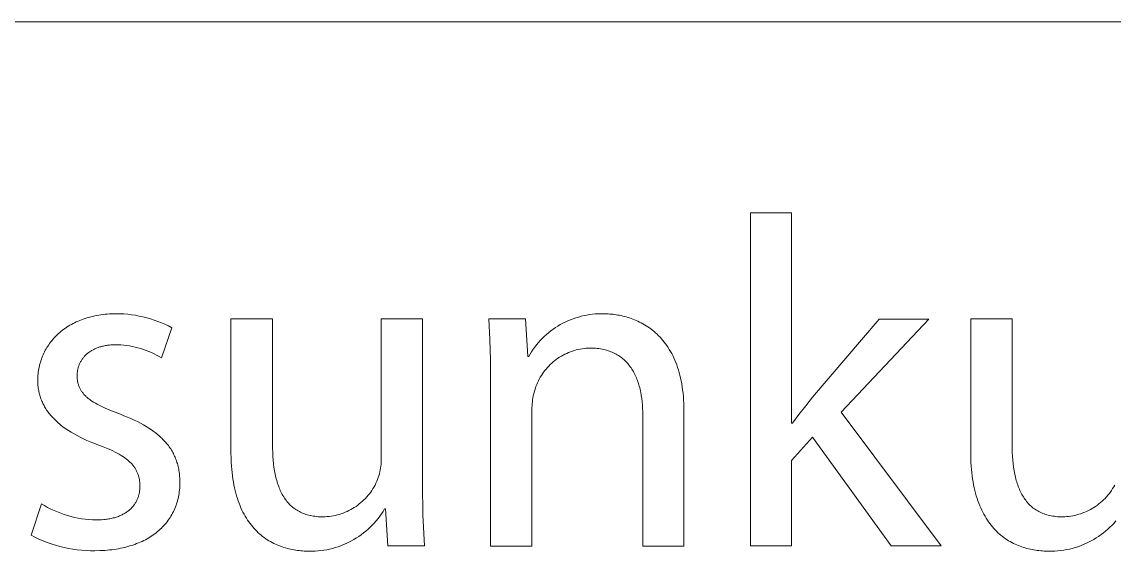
# Model space of a CAD drawing. Header units: millimetres. Extents: x -1656 to 3995, y -637 to 3312.
# Drawn here: x 2711.6 to 2843.2, y -542.5 to -478.6 of the extents above; entities that cross this region are included whole.
import ezdxf

# ---------------------------------------------------------------- set-up
doc = ezdxf.new("R2010")
doc.units = ezdxf.units.MM
doc.header["$MEASUREMENT"] = 0
doc.layers.add('Domyślny', color=7, linetype='Continuous', true_color=0x000000)

msp = doc.modelspace()

# ---------------------------------------------------------------- linework, layer by layer
at = {"layer": 'Domyślny', "color": 18, "lineweight": 15, "true_color": 0x000000}
for p, q in [((1859.78, -478.59), (3989.99, -478.59)), ((2799.39, -541.83), (2799.39, -501.65)), ((2799.39, -501.65), (2804.32, -501.65)), ((2804.32, -501.65), (2804.32, -527.02)), ((2718.35, -514.71), (2718.55, -514.62)), ((2718.55, -514.62), (2718.77, -514.54)), ((2718.77, -514.54), (2718.98, -514.46)), ((2718.98, -514.46), (2719.2, -514.38)), ((2719.2, -514.38), (2719.43, -514.31)), ((2719.43, -514.31), (2719.65, -514.25)), ((2719.65, -514.25), (2719.88, -514.18)), ((2719.88, -514.18), (2720.12, -514.13)), ((2720.12, -514.13), (2720.36, -514.07)), ((2720.36, -514.07), (2720.6, -514.03)), ((2720.6, -514.03), (2720.85, -513.98)), ((2720.85, -513.98), (2721.1, -513.94)), ((2721.1, -513.94), (2721.35, -513.91)), ((2721.35, -513.91), (2721.61, -513.88)), ((2721.61, -513.88), (2721.87, -513.86)), ((2721.87, -513.86), (2722.13, -513.84)), ((2722.13, -513.84), (2722.4, -513.83)), ((2722.4, -513.83), (2722.67, -513.82)), ((2722.67, -513.82), (2722.94, -513.82)), ((2722.94, -513.82), (2723.41, -513.82)), ((2723.41, -513.82), (2723.88, -513.84)), ((2723.88, -513.84), (2724.34, -513.88)), ((2724.34, -513.88), (2724.81, -513.93)), ((2724.81, -513.93), (2725.27, -514)), ((2725.27, -514), (2725.73, -514.09)), ((2725.73, -514.09), (2726.18, -514.18)), ((2726.18, -514.18), (2726.64, -514.3)), ((2726.64, -514.3), (2727.08, -514.43)), ((2727.08, -514.43), (2727.53, -514.57)), ((2727.53, -514.57), (2727.97, -514.73)), ((2736.78, -530.47), (2736.78, -514.44)), ((2736.78, -514.44), (2741.79, -514.44)), ((2741.79, -514.44), (2741.79, -529.61)), ((2754.9, -531.24), (2754.9, -514.44)), ((2754.9, -514.44), (2759.87, -514.44)), ((2759.87, -514.44), (2759.87, -534.37)), ((2767.98, -516.91), (2767.84, -514.44)), ((2767.84, -514.44), (2772.26, -514.44)), ((2772.26, -514.44), (2772.55, -518.97)), ((2777.07, -514.82), (2777.38, -514.67)), ((2777.38, -514.67), (2777.7, -514.54)), ((2777.7, -514.54), (2778.02, -514.42)), ((2778.02, -514.42), (2778.34, -514.31)), ((2778.34, -514.31), (2778.67, -514.21)), ((2778.67, -514.21), (2779, -514.12)), ((2779, -514.12), (2779.33, -514.04)), ((2779.33, -514.04), (2779.67, -513.97)), ((2779.67, -513.97), (2780, -513.92)), ((2780, -513.92), (2780.34, -513.88)), ((2780.34, -513.88), (2780.68, -513.84)), ((2780.68, -513.84), (2781.03, -513.82)), ((2781.03, -513.82), (2781.37, -513.81)), ((2781.37, -513.81), (2781.71, -513.82)), ((2781.71, -513.82), (2781.89, -513.82)), ((2781.89, -513.82), (2782.07, -513.82)), ((2782.07, -513.82), (2782.25, -513.83)), ((2782.25, -513.83), (2782.44, -513.85)), ((2782.44, -513.85), (2782.63, -513.86)), ((2782.63, -513.86), (2782.82, -513.88)), ((2782.82, -513.88), (2783.01, -513.91)), ((2783.01, -513.91), (2783.21, -513.93)), ((2783.21, -513.93), (2783.41, -513.97)), ((2783.41, -513.97), (2783.6, -514)), ((2783.6, -514), (2783.8, -514.04)), ((2783.8, -514.04), (2784, -514.09)), ((2784, -514.09), (2784.21, -514.14)), ((2784.21, -514.14), (2784.41, -514.19)), ((2784.41, -514.19), (2784.61, -514.25)), ((2784.61, -514.25), (2784.81, -514.32)), ((2784.81, -514.32), (2785.02, -514.39)), ((2785.02, -514.39), (2785.22, -514.47)), ((2785.22, -514.47), (2785.42, -514.55)), ((2785.42, -514.55), (2785.62, -514.63)), ((2785.62, -514.63), (2785.83, -514.72)), ((2806.88, -523.89), (2814.9, -514.45)), ((2820.9, -514.45), (2810.33, -525.7)), ((2814.9, -514.45), (2820.9, -514.45)), ((2825.93, -530.47), (2825.93, -514.44)), ((2825.93, -514.44), (2830.91, -514.44)), ((2830.91, -514.44), (2830.91, -529.61)), ((2716.17, -516.06), (2716.32, -515.93)), ((2716.32, -515.93), (2716.49, -515.8)), ((2716.49, -515.8), (2716.66, -515.67)), ((2716.66, -515.67), (2716.83, -515.55)), ((2716.83, -515.55), (2717, -515.43)), ((2717, -515.43), (2717.18, -515.32)), ((2717.18, -515.32), (2717.37, -515.2)), ((2717.37, -515.2), (2717.55, -515.1)), ((2717.55, -515.1), (2717.75, -514.99)), ((2717.75, -514.99), (2717.94, -514.89)), ((2717.94, -514.89), (2718.14, -514.8)), ((2718.14, -514.8), (2718.35, -514.71)), ((2727.97, -514.73), (2728.4, -514.9)), ((2728.4, -514.9), (2728.83, -515.09)), ((2729.66, -515.51), (2728.42, -519.14)), ((2728.83, -515.09), (2729.25, -515.29)), ((2729.25, -515.29), (2729.66, -515.51)), ((2775.06, -516.1), (2775.33, -515.89)), ((2775.33, -515.89), (2775.6, -515.69)), ((2775.6, -515.69), (2775.88, -515.49)), ((2775.88, -515.49), (2776.17, -515.31)), ((2776.17, -515.31), (2776.47, -515.13)), ((2776.47, -515.13), (2776.77, -514.97)), ((2776.77, -514.97), (2777.07, -514.82)), ((2785.83, -514.72), (2786.03, -514.82)), ((2786.03, -514.82), (2786.23, -514.92)), ((2786.23, -514.92), (2786.43, -515.03)), ((2786.43, -515.03), (2786.62, -515.15)), ((2786.62, -515.15), (2786.82, -515.27)), ((2786.82, -515.27), (2787.01, -515.4)), ((2787.01, -515.4), (2787.21, -515.53)), ((2787.21, -515.53), (2787.4, -515.67)), ((2787.4, -515.67), (2787.59, -515.81)), ((2787.59, -515.81), (2787.77, -515.97)), ((2787.77, -515.97), (2787.95, -516.13)), ((2714.93, -517.39), (2715.05, -517.23)), ((2715.05, -517.23), (2715.18, -517.07)), ((2715.18, -517.07), (2715.3, -516.92)), ((2715.3, -516.92), (2715.44, -516.77)), ((2715.44, -516.77), (2715.57, -516.62)), ((2715.57, -516.62), (2715.72, -516.47)), ((2715.72, -516.47), (2715.86, -516.33)), ((2715.86, -516.33), (2716.01, -516.19)), ((2716.01, -516.19), (2716.17, -516.06)), ((2768.05, -519.39), (2767.98, -516.91)), ((2773.61, -517.56), (2773.83, -517.3)), ((2773.83, -517.3), (2774.06, -517.04)), ((2774.06, -517.04), (2774.3, -516.79)), ((2774.3, -516.79), (2774.54, -516.55)), ((2774.54, -516.55), (2774.8, -516.32)), ((2774.8, -516.32), (2775.06, -516.1)), ((2787.95, -516.13), (2788.13, -516.29)), ((2788.13, -516.29), (2788.31, -516.47)), ((2788.31, -516.47), (2788.49, -516.65)), ((2788.49, -516.65), (2788.66, -516.84)), ((2788.66, -516.84), (2788.83, -517.03)), ((2788.83, -517.03), (2788.99, -517.23)), ((2788.99, -517.23), (2789.15, -517.44)), ((2714.14, -518.76), (2714.23, -518.58)), ((2714.23, -518.58), (2714.31, -518.4)), ((2714.31, -518.4), (2714.41, -518.22)), ((2714.41, -518.22), (2714.5, -518.05)), ((2714.5, -518.05), (2714.6, -517.88)), ((2714.6, -517.88), (2714.71, -517.72)), ((2714.71, -517.72), (2714.82, -517.55)), ((2714.82, -517.55), (2714.93, -517.39)), ((2719.5, -518.6), (2719.43, -518.66)), ((2719.58, -518.54), (2719.5, -518.6)), ((2719.66, -518.48), (2719.58, -518.54)), ((2719.74, -518.42), (2719.66, -518.48)), ((2719.82, -518.36), (2719.74, -518.42)), ((2719.9, -518.31), (2719.82, -518.36)), ((2719.99, -518.26), (2719.9, -518.31)), ((2720.08, -518.21), (2719.99, -518.26)), ((2720.17, -518.16), (2720.08, -518.21)), ((2720.26, -518.11), (2720.17, -518.16)), ((2720.36, -518.06), (2720.26, -518.11)), ((2720.46, -518.02), (2720.36, -518.06)), ((2720.56, -517.97), (2720.46, -518.02)), ((2720.66, -517.93), (2720.56, -517.97)), ((2720.76, -517.9), (2720.66, -517.93)), ((2720.87, -517.86), (2720.76, -517.9)), ((2720.97, -517.82), (2720.87, -517.86)), ((2721.08, -517.79), (2720.97, -517.82)), ((2721.2, -517.76), (2721.08, -517.79)), ((2721.31, -517.73), (2721.2, -517.76)), ((2721.43, -517.71), (2721.31, -517.73)), ((2721.54, -517.68), (2721.43, -517.71)), ((2721.66, -517.66), (2721.54, -517.68)), ((2721.78, -517.64), (2721.66, -517.66)), ((2721.91, -517.62), (2721.78, -517.64)), ((2722.03, -517.61), (2721.91, -517.62)), ((2722.16, -517.59), (2722.03, -517.61)), ((2722.29, -517.58), (2722.16, -517.59)), ((2722.42, -517.57), (2722.29, -517.58)), ((2722.56, -517.57), (2722.42, -517.57)), ((2722.69, -517.56), (2722.56, -517.57)), ((2722.83, -517.56), (2722.69, -517.56)), ((2723.18, -517.57), (2722.83, -517.56)), ((2723.52, -517.58), (2723.18, -517.57)), ((2723.87, -517.61), (2723.52, -517.58)), ((2724.21, -517.65), (2723.87, -517.61)), ((2724.55, -517.7), (2724.21, -517.65)), ((2724.89, -517.76), (2724.55, -517.7)), ((2725.23, -517.83), (2724.89, -517.76)), ((2725.57, -517.91), (2725.23, -517.83)), ((2725.9, -518.01), (2725.57, -517.91)), ((2726.23, -518.11), (2725.9, -518.01)), ((2726.56, -518.23), (2726.23, -518.11)), ((2726.88, -518.36), (2726.56, -518.23)), ((2727.2, -518.49), (2726.88, -518.36)), ((2727.51, -518.64), (2727.2, -518.49)), ((2772.83, -518.68), (2773.01, -518.39)), ((2773.01, -518.39), (2773.2, -518.1)), ((2773.2, -518.1), (2773.4, -517.83)), ((2773.4, -517.83), (2773.61, -517.56)), ((2777.25, -518.59), (2777.03, -518.69)), ((2777.47, -518.49), (2777.25, -518.59)), ((2777.7, -518.4), (2777.47, -518.49)), ((2777.93, -518.32), (2777.7, -518.4)), ((2778.16, -518.25), (2777.93, -518.32)), ((2778.39, -518.18), (2778.16, -518.25)), ((2778.63, -518.13), (2778.39, -518.18)), ((2778.87, -518.08), (2778.63, -518.13)), ((2779.1, -518.04), (2778.87, -518.08)), ((2779.35, -518.01), (2779.1, -518.04)), ((2779.59, -517.98), (2779.35, -518.01)), ((2779.83, -517.97), (2779.59, -517.98)), ((2780.07, -517.96), (2779.83, -517.97)), ((2780.29, -517.96), (2780.07, -517.96)), ((2780.5, -517.97), (2780.29, -517.96)), ((2780.71, -517.98), (2780.5, -517.97)), ((2780.92, -518), (2780.71, -517.98)), ((2781.12, -518.02), (2780.92, -518)), ((2781.31, -518.05), (2781.12, -518.02)), ((2781.5, -518.09), (2781.31, -518.05)), ((2781.69, -518.12), (2781.5, -518.09)), ((2781.87, -518.17), (2781.69, -518.12)), ((2782.05, -518.22), (2781.87, -518.17)), ((2782.23, -518.27), (2782.05, -518.22)), ((2782.4, -518.33), (2782.23, -518.27)), ((2782.56, -518.39), (2782.4, -518.33)), ((2782.73, -518.45), (2782.56, -518.39)), ((2782.89, -518.52), (2782.73, -518.45)), ((2783.04, -518.6), (2782.89, -518.52)), ((2783.19, -518.68), (2783.04, -518.6)), ((2789.15, -517.44), (2789.31, -517.66)), ((2789.31, -517.66), (2789.46, -517.89)), ((2789.46, -517.89), (2789.6, -518.12)), ((2789.6, -518.12), (2789.75, -518.36)), ((2789.75, -518.36), (2789.89, -518.61)), ((2789.89, -518.61), (2790.02, -518.87)), ((2713.7, -520.07), (2713.75, -519.87)), ((2713.75, -519.87), (2713.81, -519.68)), ((2713.81, -519.68), (2713.86, -519.49)), ((2713.86, -519.49), (2713.93, -519.31)), ((2713.93, -519.31), (2713.99, -519.12)), ((2713.99, -519.12), (2714.07, -518.94)), ((2714.07, -518.94), (2714.14, -518.76)), ((2718.5, -519.93), (2718.47, -520.02)), ((2718.54, -519.85), (2718.5, -519.93)), ((2718.58, -519.77), (2718.54, -519.85)), ((2718.62, -519.68), (2718.58, -519.77)), ((2718.66, -519.6), (2718.62, -519.68)), ((2718.71, -519.52), (2718.66, -519.6)), ((2718.76, -519.44), (2718.71, -519.52)), ((2718.81, -519.37), (2718.76, -519.44)), ((2718.86, -519.29), (2718.81, -519.37)), ((2718.91, -519.22), (2718.86, -519.29)), ((2718.97, -519.14), (2718.91, -519.22)), ((2719.03, -519.07), (2718.97, -519.14)), ((2719.09, -519), (2719.03, -519.07)), ((2719.15, -518.93), (2719.09, -519)), ((2719.22, -518.86), (2719.15, -518.93)), ((2719.29, -518.79), (2719.22, -518.86)), ((2719.35, -518.73), (2719.29, -518.79)), ((2719.43, -518.66), (2719.35, -518.73)), ((2727.82, -518.8), (2727.51, -518.64)), ((2728.12, -518.97), (2727.82, -518.8)), ((2728.42, -519.14), (2728.12, -518.97)), ((2768.07, -521.87), (2768.05, -519.39)), ((2772.55, -518.97), (2772.66, -518.97)), ((2772.66, -518.97), (2772.83, -518.68)), ((2775.43, -519.79), (2775.25, -519.95)), ((2775.61, -519.63), (2775.43, -519.79)), ((2775.8, -519.47), (2775.61, -519.63)), ((2775.99, -519.33), (2775.8, -519.47)), ((2776.19, -519.19), (2775.99, -519.33)), ((2776.39, -519.05), (2776.19, -519.19)), ((2776.6, -518.93), (2776.39, -519.05)), ((2776.81, -518.81), (2776.6, -518.93)), ((2777.03, -518.69), (2776.81, -518.81)), ((2783.34, -518.76), (2783.19, -518.68)), ((2783.48, -518.85), (2783.34, -518.76)), ((2783.62, -518.94), (2783.48, -518.85)), ((2783.75, -519.04), (2783.62, -518.94)), ((2783.89, -519.14), (2783.75, -519.04)), ((2784.01, -519.24), (2783.89, -519.14)), ((2784.14, -519.35), (2784.01, -519.24)), ((2784.26, -519.46), (2784.14, -519.35)), ((2784.37, -519.58), (2784.26, -519.46)), ((2784.49, -519.7), (2784.37, -519.58)), ((2784.6, -519.82), (2784.49, -519.7)), ((2784.7, -519.95), (2784.6, -519.82)), ((2784.81, -520.08), (2784.7, -519.95)), ((2790.02, -518.87), (2790.15, -519.14)), ((2790.15, -519.14), (2790.27, -519.41)), ((2790.27, -519.41), (2790.39, -519.69)), ((2790.39, -519.69), (2790.5, -519.98)), ((2713.51, -521.46), (2713.52, -521.26)), ((2713.52, -521.26), (2713.54, -521.06)), ((2713.54, -521.06), (2713.56, -520.85)), ((2713.56, -520.85), (2713.59, -520.66)), ((2713.59, -520.66), (2713.62, -520.46)), ((2713.62, -520.46), (2713.66, -520.26)), ((2713.66, -520.26), (2713.7, -520.07)), ((2718.25, -521), (2718.24, -521.1)), ((2718.24, -521.1), (2718.24, -521.19)), ((2718.24, -521.19), (2718.24, -521.29)), ((2718.26, -520.91), (2718.25, -521)), ((2718.27, -520.82), (2718.26, -520.91)), ((2718.28, -520.73), (2718.27, -520.82)), ((2718.3, -520.64), (2718.28, -520.73)), ((2718.31, -520.54), (2718.3, -520.64)), ((2718.34, -520.45), (2718.31, -520.54)), ((2718.36, -520.37), (2718.34, -520.45)), ((2718.38, -520.28), (2718.36, -520.37)), ((2718.41, -520.19), (2718.38, -520.28)), ((2718.44, -520.1), (2718.41, -520.19)), ((2718.47, -520.02), (2718.44, -520.1)), ((2774.32, -521.07), (2774.19, -521.27)), ((2774.46, -520.87), (2774.32, -521.07)), ((2774.6, -520.67), (2774.46, -520.87)), ((2774.76, -520.49), (2774.6, -520.67)), ((2774.91, -520.3), (2774.76, -520.49)), ((2775.08, -520.12), (2774.91, -520.3)), ((2775.25, -519.95), (2775.08, -520.12)), ((2784.9, -520.21), (2784.81, -520.08)), ((2785, -520.35), (2784.9, -520.21)), ((2785.09, -520.48), (2785, -520.35)), ((2785.18, -520.63), (2785.09, -520.48)), ((2785.27, -520.77), (2785.18, -520.63)), ((2785.35, -520.92), (2785.27, -520.77)), ((2785.43, -521.07), (2785.35, -520.92)), ((2785.5, -521.23), (2785.43, -521.07)), ((2785.57, -521.39), (2785.5, -521.23)), ((2790.5, -519.98), (2790.6, -520.28)), ((2790.6, -520.28), (2790.7, -520.59)), ((2790.7, -520.59), (2790.8, -520.91)), ((2790.8, -520.91), (2790.88, -521.24)), ((2790.88, -521.24), (2790.96, -521.57)), ((2713.5, -521.67), (2713.51, -521.46)), ((2713.5, -521.87), (2713.5, -521.67)), ((2713.5, -522.02), (2713.5, -521.87)), ((2713.5, -522.18), (2713.5, -522.02)), ((2713.51, -522.33), (2713.5, -522.18)), ((2713.52, -522.48), (2713.51, -522.33)), ((2713.54, -522.63), (2713.52, -522.48)), ((2718.24, -521.29), (2718.24, -521.39)), ((2718.24, -521.39), (2718.24, -521.5)), ((2718.24, -521.5), (2718.25, -521.6)), ((2718.25, -521.6), (2718.26, -521.7)), ((2718.26, -521.7), (2718.27, -521.8)), ((2718.27, -521.8), (2718.28, -521.9)), ((2718.28, -521.9), (2718.3, -521.99)), ((2718.3, -521.99), (2718.32, -522.09)), ((2718.32, -522.09), (2718.34, -522.18)), ((2718.34, -522.18), (2718.36, -522.27)), ((2718.36, -522.27), (2718.39, -522.36)), ((2718.39, -522.36), (2718.41, -522.45)), ((2718.41, -522.45), (2718.44, -522.53)), ((2718.44, -522.53), (2718.48, -522.62)), ((2768.07, -541.84), (2768.07, -521.87)), ((2773.54, -522.58), (2773.46, -522.81)), ((2773.63, -522.35), (2773.54, -522.58)), ((2773.73, -522.13), (2773.63, -522.35)), ((2773.83, -521.91), (2773.73, -522.13)), ((2773.94, -521.69), (2773.83, -521.91)), ((2774.06, -521.48), (2773.94, -521.69)), ((2774.19, -521.27), (2774.06, -521.48)), ((2785.64, -521.55), (2785.57, -521.39)), ((2785.71, -521.71), (2785.64, -521.55)), ((2785.77, -521.87), (2785.71, -521.71)), ((2785.83, -522.04), (2785.77, -521.87)), ((2785.89, -522.21), (2785.83, -522.04)), ((2785.94, -522.39), (2785.89, -522.21)), ((2785.99, -522.56), (2785.94, -522.39)), ((2786.04, -522.74), (2785.99, -522.56)), ((2790.96, -521.57), (2791.04, -521.92)), ((2791.04, -521.92), (2791.1, -522.27)), ((2791.1, -522.27), (2791.16, -522.64)), ((2713.56, -522.78), (2713.54, -522.63)), ((2713.58, -522.93), (2713.56, -522.78)), ((2713.61, -523.07), (2713.58, -522.93)), ((2713.63, -523.22), (2713.61, -523.07)), ((2713.67, -523.36), (2713.63, -523.22)), ((2713.7, -523.51), (2713.67, -523.36)), ((2713.74, -523.65), (2713.7, -523.51)), ((2713.79, -523.79), (2713.74, -523.65)), ((2713.83, -523.94), (2713.79, -523.79)), ((2718.48, -522.62), (2718.51, -522.7)), ((2718.51, -522.7), (2718.55, -522.78)), ((2718.55, -522.78), (2718.59, -522.87)), ((2718.59, -522.87), (2718.63, -522.95)), ((2718.63, -522.95), (2718.68, -523.02)), ((2718.68, -523.02), (2718.73, -523.1)), ((2718.73, -523.1), (2718.78, -523.18)), ((2718.78, -523.18), (2718.83, -523.25)), ((2718.83, -523.25), (2718.89, -523.33)), ((2718.89, -523.33), (2718.95, -523.4)), ((2718.95, -523.4), (2719.01, -523.47)), ((2719.01, -523.47), (2719.07, -523.55)), ((2719.07, -523.55), (2719.14, -523.62)), ((2719.14, -523.62), (2719.2, -523.69)), ((2719.2, -523.69), (2719.28, -523.76)), ((2719.28, -523.76), (2719.35, -523.82)), ((2719.35, -523.82), (2719.43, -523.89)), ((2719.43, -523.89), (2719.5, -523.96)), ((2773.21, -523.73), (2773.17, -523.96)), ((2773.26, -523.49), (2773.21, -523.73)), ((2773.32, -523.27), (2773.26, -523.49)), ((2773.39, -523.04), (2773.32, -523.27)), ((2773.46, -522.81), (2773.39, -523.04)), ((2786.08, -522.92), (2786.04, -522.74)), ((2786.12, -523.1), (2786.08, -522.92)), ((2786.16, -523.29), (2786.12, -523.1)), ((2786.23, -523.66), (2786.16, -523.29)), ((2786.29, -524.04), (2786.23, -523.66)), ((2791.16, -522.64), (2791.21, -523.01)), ((2791.21, -523.01), (2791.26, -523.4)), ((2791.26, -523.4), (2791.3, -523.79)), ((2791.3, -523.79), (2791.32, -524.19)), ((2806.04, -524.91), (2806.88, -523.89)), ((2713.88, -524.08), (2713.83, -523.94)), ((2713.94, -524.22), (2713.88, -524.08)), ((2713.99, -524.35), (2713.94, -524.22)), ((2714.05, -524.49), (2713.99, -524.35)), ((2714.12, -524.63), (2714.05, -524.49)), ((2714.18, -524.76), (2714.12, -524.63)), ((2714.25, -524.9), (2714.18, -524.76)), ((2714.33, -525.03), (2714.25, -524.9)), ((2714.41, -525.16), (2714.33, -525.03)), ((2714.49, -525.3), (2714.41, -525.16)), ((2719.5, -523.96), (2719.59, -524.02)), ((2719.59, -524.02), (2719.67, -524.09)), ((2719.67, -524.09), (2719.76, -524.15)), ((2719.76, -524.15), (2719.85, -524.22)), ((2719.85, -524.22), (2720.03, -524.35)), ((2720.03, -524.35), (2720.23, -524.47)), ((2720.23, -524.47), (2720.44, -524.59)), ((2720.44, -524.59), (2720.66, -524.72)), ((2720.66, -524.72), (2720.89, -524.84)), ((2720.89, -524.84), (2721.13, -524.96)), ((2721.13, -524.96), (2721.64, -525.2)), ((2721.64, -525.2), (2722.2, -525.44)), ((2773.06, -524.9), (2773.05, -525.13)), ((2773.05, -525.13), (2773.05, -525.37)), ((2773.08, -524.66), (2773.06, -524.9)), ((2773.1, -524.43), (2773.08, -524.66)), ((2773.13, -524.19), (2773.1, -524.43)), ((2773.17, -523.96), (2773.13, -524.19)), ((2786.33, -524.43), (2786.29, -524.04)), ((2786.37, -524.83), (2786.33, -524.43)), ((2786.39, -525.23), (2786.37, -524.83)), ((2791.32, -524.19), (2791.35, -524.61)), ((2791.35, -524.61), (2791.36, -525.03)), ((2791.36, -525.03), (2791.36, -525.47)), ((2805.22, -525.95), (2806.04, -524.91)), ((2714.57, -525.43), (2714.49, -525.3)), ((2714.66, -525.56), (2714.57, -525.43)), ((2714.75, -525.68), (2714.66, -525.56)), ((2714.85, -525.81), (2714.75, -525.68)), ((2714.95, -525.94), (2714.85, -525.81)), ((2715.05, -526.06), (2714.95, -525.94)), ((2715.16, -526.19), (2715.05, -526.06)), ((2715.27, -526.31), (2715.16, -526.19)), ((2715.38, -526.43), (2715.27, -526.31)), ((2715.5, -526.55), (2715.38, -526.43)), ((2722.2, -525.44), (2723.45, -525.94)), ((2723.45, -525.94), (2723.89, -526.11)), ((2723.89, -526.11), (2724.31, -526.28)), ((2724.31, -526.28), (2724.72, -526.46)), ((2724.72, -526.46), (2725.12, -526.64)), ((2773.05, -525.37), (2773.05, -541.84)), ((2786.41, -525.64), (2786.39, -525.23)), ((2786.41, -526.05), (2786.41, -525.64)), ((2786.41, -541.84), (2786.41, -526.05)), ((2791.36, -525.47), (2791.36, -541.84)), ((2804.44, -527.02), (2805.22, -525.95)), ((2810.33, -525.7), (2822.37, -541.83)), ((2715.62, -526.67), (2715.5, -526.55)), ((2715.74, -526.79), (2715.62, -526.67)), ((2715.87, -526.91), (2715.74, -526.79)), ((2716, -527.02), (2715.87, -526.91)), ((2716.14, -527.14), (2716, -527.02)), ((2716.28, -527.25), (2716.14, -527.14)), ((2716.57, -527.48), (2716.28, -527.25)), ((2716.87, -527.7), (2716.57, -527.48)), ((2717.19, -527.91), (2716.87, -527.7)), ((2725.12, -526.64), (2725.5, -526.83)), ((2725.5, -526.83), (2725.87, -527.02)), ((2725.87, -527.02), (2726.23, -527.21)), ((2726.23, -527.21), (2726.57, -527.41)), ((2726.57, -527.41), (2726.9, -527.62)), ((2726.9, -527.62), (2727.22, -527.83)), ((2727.22, -527.83), (2727.52, -528.05)), ((2804.32, -527.02), (2804.44, -527.02)), ((2717.52, -528.12), (2717.19, -527.91)), ((2717.87, -528.32), (2717.52, -528.12)), ((2718.23, -528.52), (2717.87, -528.32)), ((2718.61, -528.72), (2718.23, -528.52)), ((2719, -528.91), (2718.61, -528.72)), ((2719.41, -529.09), (2719, -528.91)), ((2719.83, -529.27), (2719.41, -529.09)), ((2727.52, -528.05), (2727.66, -528.16)), ((2727.66, -528.16), (2727.8, -528.27)), ((2727.8, -528.27), (2727.94, -528.38)), ((2727.94, -528.38), (2728.08, -528.49)), ((2728.08, -528.49), (2728.21, -528.61)), ((2728.21, -528.61), (2728.34, -528.73)), ((2728.34, -528.73), (2728.46, -528.84)), ((2728.46, -528.84), (2728.58, -528.97)), ((2728.58, -528.97), (2728.7, -529.09)), ((2728.7, -529.09), (2728.81, -529.21)), ((2806.88, -528.71), (2804.32, -531.53)), ((2816.33, -541.83), (2806.88, -528.71)), ((2720.27, -529.44), (2719.83, -529.27)), ((2720.72, -529.61), (2720.27, -529.44)), ((2721.39, -529.86), (2720.72, -529.61)), ((2722, -530.11), (2721.39, -529.86)), ((2722.29, -530.24), (2722, -530.11)), ((2722.56, -530.37), (2722.29, -530.24)), ((2722.82, -530.5), (2722.56, -530.37)), ((2728.81, -529.21), (2728.93, -529.34)), ((2728.93, -529.34), (2729.03, -529.46)), ((2729.03, -529.46), (2729.14, -529.59)), ((2729.14, -529.59), (2729.24, -529.72)), ((2729.24, -529.72), (2729.33, -529.85)), ((2729.33, -529.85), (2729.43, -529.99)), ((2729.43, -529.99), (2729.52, -530.12)), ((2729.52, -530.12), (2729.6, -530.26)), ((2729.6, -530.26), (2729.69, -530.4)), ((2729.69, -530.4), (2729.76, -530.54)), ((2736.8, -531.35), (2736.78, -530.47)), ((2741.79, -529.61), (2741.79, -530.09)), ((2741.79, -530.09), (2741.81, -530.56)), ((2825.94, -531.35), (2825.93, -530.47)), ((2830.91, -529.61), (2830.92, -530.09)), ((2830.92, -530.09), (2830.93, -530.56)), ((2723.07, -530.63), (2722.82, -530.5)), ((2723.31, -530.76), (2723.07, -530.63)), ((2723.54, -530.9), (2723.31, -530.76)), ((2723.75, -531.03), (2723.54, -530.9)), ((2723.95, -531.17), (2723.75, -531.03)), ((2724.05, -531.24), (2723.95, -531.17)), ((2724.14, -531.31), (2724.05, -531.24)), ((2724.23, -531.38), (2724.14, -531.31)), ((2724.32, -531.45), (2724.23, -531.38)), ((2724.41, -531.53), (2724.32, -531.45)), ((2724.49, -531.6), (2724.41, -531.53)), ((2724.57, -531.67), (2724.49, -531.6)), ((2724.65, -531.75), (2724.57, -531.67)), ((2724.72, -531.82), (2724.65, -531.75)), ((2729.76, -530.54), (2729.84, -530.68)), ((2729.84, -530.68), (2729.91, -530.83)), ((2729.91, -530.83), (2729.98, -530.98)), ((2729.98, -530.98), (2730.05, -531.13)), ((2730.05, -531.13), (2730.11, -531.28)), ((2730.11, -531.28), (2730.17, -531.43)), ((2730.17, -531.43), (2730.22, -531.59)), ((2730.22, -531.59), (2730.27, -531.74)), ((2730.27, -531.74), (2730.32, -531.9)), ((2736.82, -531.77), (2736.8, -531.35)), ((2736.84, -532.19), (2736.82, -531.77)), ((2741.81, -530.56), (2741.83, -531.02)), ((2741.83, -531.02), (2741.86, -531.47)), ((2741.86, -531.47), (2741.91, -531.91)), ((2754.87, -531.95), (2754.89, -531.72)), ((2754.89, -531.72), (2754.9, -531.48)), ((2754.9, -531.48), (2754.9, -531.24)), ((2804.32, -531.53), (2804.32, -541.83)), ((2825.96, -531.77), (2825.94, -531.35)), ((2825.99, -532.19), (2825.96, -531.77)), ((2830.93, -530.56), (2830.96, -531.02)), ((2830.96, -531.02), (2830.99, -531.47)), ((2830.99, -531.47), (2831.03, -531.91)), ((2724.79, -531.9), (2724.72, -531.82)), ((2724.86, -531.97), (2724.79, -531.9)), ((2724.93, -532.05), (2724.86, -531.97)), ((2724.99, -532.13), (2724.93, -532.05)), ((2725.05, -532.21), (2724.99, -532.13)), ((2725.11, -532.29), (2725.05, -532.21)), ((2725.17, -532.37), (2725.11, -532.29)), ((2725.22, -532.45), (2725.17, -532.37)), ((2725.27, -532.53), (2725.22, -532.45)), ((2725.32, -532.62), (2725.27, -532.53)), ((2725.37, -532.7), (2725.32, -532.62)), ((2725.41, -532.79), (2725.37, -532.7)), ((2725.45, -532.87), (2725.41, -532.79)), ((2725.49, -532.96), (2725.45, -532.87)), ((2725.53, -533.05), (2725.49, -532.96)), ((2725.56, -533.14), (2725.53, -533.05)), ((2730.32, -531.9), (2730.37, -532.06)), ((2730.37, -532.06), (2730.41, -532.23)), ((2730.41, -532.23), (2730.44, -532.39)), ((2730.44, -532.39), (2730.48, -532.56)), ((2730.48, -532.56), (2730.51, -532.73)), ((2730.51, -532.73), (2730.53, -532.9)), ((2730.53, -532.9), (2730.56, -533.08)), ((2730.56, -533.08), (2730.58, -533.26)), ((2736.87, -532.59), (2736.84, -532.19)), ((2736.91, -532.98), (2736.87, -532.59)), ((2736.96, -533.37), (2736.91, -532.98)), ((2741.91, -531.91), (2741.96, -532.34)), ((2741.96, -532.34), (2742.03, -532.75)), ((2742.03, -532.75), (2742.1, -533.16)), ((2754.67, -533.12), (2754.72, -532.89)), ((2754.72, -532.89), (2754.77, -532.66)), ((2754.77, -532.66), (2754.81, -532.43)), ((2754.81, -532.43), (2754.85, -532.19)), ((2754.85, -532.19), (2754.87, -531.95)), ((2826.02, -532.59), (2825.99, -532.19)), ((2826.06, -532.98), (2826.02, -532.59)), ((2826.1, -533.37), (2826.06, -532.98)), ((2831.03, -531.91), (2831.09, -532.34)), ((2831.09, -532.34), (2831.16, -532.75)), ((2831.16, -532.75), (2831.23, -533.16)), ((2725.59, -533.23), (2725.56, -533.14)), ((2725.62, -533.33), (2725.59, -533.23)), ((2725.65, -533.42), (2725.62, -533.33)), ((2725.68, -533.51), (2725.65, -533.42)), ((2725.7, -533.61), (2725.68, -533.51)), ((2725.72, -533.71), (2725.7, -533.61)), ((2725.74, -533.81), (2725.72, -533.71)), ((2725.75, -533.91), (2725.74, -533.81)), ((2725.77, -534.01), (2725.75, -533.91)), ((2725.78, -534.11), (2725.77, -534.01)), ((2725.79, -534.22), (2725.78, -534.11)), ((2725.79, -534.32), (2725.79, -534.22)), ((2725.8, -534.43), (2725.79, -534.32)), ((2730.58, -533.26), (2730.59, -533.44)), ((2730.59, -533.44), (2730.6, -533.62)), ((2730.6, -533.62), (2730.61, -533.8)), ((2730.61, -533.8), (2730.62, -533.99)), ((2730.62, -534.4), (2730.61, -534.63)), ((2730.62, -533.99), (2730.62, -534.18)), ((2730.62, -534.18), (2730.62, -534.4)), ((2737.01, -533.74), (2736.96, -533.37)), ((2737.07, -534.11), (2737.01, -533.74)), ((2737.14, -534.46), (2737.07, -534.11)), ((2742.1, -533.16), (2742.19, -533.55)), ((2742.19, -533.55), (2742.24, -533.74)), ((2742.24, -533.74), (2742.29, -533.93)), ((2742.29, -533.93), (2742.35, -534.11)), ((2742.35, -534.11), (2742.4, -534.29)), ((2742.4, -534.29), (2742.46, -534.47)), ((2754.14, -534.48), (2754.25, -534.26)), ((2754.25, -534.26), (2754.36, -534.03)), ((2754.36, -534.03), (2754.45, -533.8)), ((2754.45, -533.8), (2754.53, -533.58)), ((2754.53, -533.58), (2754.6, -533.35)), ((2754.6, -533.35), (2754.67, -533.12)), ((2759.87, -534.37), (2759.92, -538.09)), ((2826.16, -533.74), (2826.1, -533.37)), ((2826.22, -534.11), (2826.16, -533.74)), ((2826.28, -534.46), (2826.22, -534.11)), ((2831.23, -533.16), (2831.32, -533.55)), ((2831.32, -533.55), (2831.37, -533.74)), ((2831.37, -533.74), (2831.42, -533.93)), ((2831.42, -533.93), (2831.47, -534.11)), ((2831.47, -534.11), (2831.53, -534.29)), ((2831.53, -534.29), (2831.59, -534.47)), ((2725.65, -535.76), (2725.68, -535.67)), ((2725.68, -535.67), (2725.7, -535.57)), ((2725.7, -535.57), (2725.72, -535.47)), ((2725.72, -535.47), (2725.74, -535.37)), ((2725.74, -535.37), (2725.76, -535.27)), ((2725.76, -535.27), (2725.77, -535.17)), ((2725.77, -535.17), (2725.78, -535.07)), ((2725.78, -535.07), (2725.79, -534.96)), ((2725.79, -534.96), (2725.8, -534.86)), ((2725.8, -534.54), (2725.8, -534.43)), ((2725.8, -534.65), (2725.8, -534.54)), ((2725.8, -534.75), (2725.8, -534.65)), ((2725.8, -534.86), (2725.8, -534.75)), ((2730.49, -535.71), (2730.45, -535.91)), ((2730.52, -535.49), (2730.49, -535.71)), ((2730.55, -535.28), (2730.52, -535.49)), ((2730.58, -535.06), (2730.55, -535.28)), ((2730.6, -534.85), (2730.58, -535.06)), ((2730.61, -534.63), (2730.6, -534.85)), ((2737.21, -534.81), (2737.14, -534.46)), ((2737.29, -535.14), (2737.21, -534.81)), ((2737.37, -535.47), (2737.29, -535.14)), ((2737.46, -535.79), (2737.37, -535.47)), ((2742.46, -534.47), (2742.53, -534.64)), ((2742.53, -534.64), (2742.59, -534.82)), ((2742.59, -534.82), (2742.66, -534.98)), ((2742.66, -534.98), (2742.73, -535.15)), ((2742.73, -535.15), (2742.81, -535.31)), ((2742.81, -535.31), (2742.89, -535.46)), ((2742.89, -535.46), (2742.97, -535.62)), ((2742.97, -535.62), (2743.05, -535.76)), ((2753.15, -535.91), (2753.31, -535.72)), ((2753.31, -535.72), (2753.47, -535.52)), ((2753.47, -535.52), (2753.62, -535.32)), ((2753.62, -535.32), (2753.76, -535.12)), ((2753.76, -535.12), (2753.89, -534.91)), ((2753.89, -534.91), (2754.02, -534.7)), ((2754.02, -534.7), (2754.14, -534.48)), ((2826.35, -534.81), (2826.28, -534.46)), ((2826.43, -535.14), (2826.35, -534.81)), ((2826.51, -535.47), (2826.43, -535.14)), ((2826.6, -535.79), (2826.51, -535.47)), ((2831.59, -534.47), (2831.65, -534.64)), ((2831.65, -534.64), (2831.72, -534.82)), ((2831.72, -534.82), (2831.79, -534.98)), ((2831.79, -534.98), (2831.86, -535.15)), ((2831.86, -535.15), (2831.94, -535.31)), ((2831.94, -535.31), (2832.01, -535.46)), ((2832.01, -535.46), (2832.1, -535.62)), ((2832.1, -535.62), (2832.18, -535.76)), ((2842.29, -535.9), (2842.45, -535.72)), ((2842.45, -535.72), (2842.61, -535.52)), ((2842.61, -535.52), (2842.76, -535.32)), ((2842.76, -535.32), (2842.9, -535.12)), ((2842.9, -535.12), (2843.03, -534.91)), ((2843.03, -534.91), (2843.16, -534.7)), ((2843.16, -534.7), (2843.28, -534.48)), ((2712.69, -540.52), (2713.93, -536.74)), ((2713.93, -536.74), (2714.3, -536.96)), ((2714.3, -536.96), (2714.68, -537.17)), ((2724.95, -537.08), (2725.02, -537)), ((2725.02, -537), (2725.08, -536.92)), ((2725.08, -536.92), (2725.14, -536.84)), ((2725.14, -536.84), (2725.19, -536.76)), ((2725.19, -536.76), (2725.25, -536.67)), ((2725.25, -536.67), (2725.3, -536.59)), ((2725.3, -536.59), (2725.35, -536.5)), ((2725.35, -536.5), (2725.4, -536.41)), ((2725.4, -536.41), (2725.44, -536.32)), ((2725.44, -536.32), (2725.48, -536.23)), ((2725.48, -536.23), (2725.52, -536.14)), ((2725.52, -536.14), (2725.56, -536.05)), ((2725.56, -536.05), (2725.59, -535.96)), ((2725.59, -535.96), (2725.62, -535.86)), ((2725.62, -535.86), (2725.65, -535.76)), ((2730.17, -536.92), (2730.09, -537.12)), ((2730.23, -536.73), (2730.17, -536.92)), ((2730.29, -536.53), (2730.23, -536.73)), ((2730.35, -536.33), (2730.29, -536.53)), ((2730.4, -536.12), (2730.35, -536.33)), ((2730.45, -535.91), (2730.4, -536.12)), ((2737.55, -536.09), (2737.46, -535.79)), ((2737.65, -536.39), (2737.55, -536.09)), ((2737.76, -536.68), (2737.65, -536.39)), ((2737.87, -536.97), (2737.76, -536.68)), ((2737.99, -537.24), (2737.87, -536.97)), ((2743.05, -535.76), (2743.14, -535.91)), ((2743.14, -535.91), (2743.23, -536.05)), ((2743.23, -536.05), (2743.33, -536.19)), ((2743.33, -536.19), (2743.43, -536.32)), ((2743.43, -536.32), (2743.53, -536.45)), ((2743.53, -536.45), (2743.63, -536.58)), ((2743.63, -536.58), (2743.74, -536.7)), ((2743.74, -536.7), (2743.85, -536.82)), ((2743.85, -536.82), (2743.97, -536.93)), ((2743.97, -536.93), (2744.09, -537.04)), ((2744.09, -537.04), (2744.21, -537.15)), ((2751.64, -537.19), (2751.85, -537.05)), ((2751.85, -537.05), (2752.05, -536.91)), ((2752.05, -536.91), (2752.25, -536.76)), ((2752.25, -536.76), (2752.44, -536.6)), ((2752.44, -536.6), (2752.63, -536.44)), ((2752.63, -536.44), (2752.81, -536.27)), ((2752.81, -536.27), (2752.98, -536.09)), ((2752.98, -536.09), (2753.15, -535.91)), ((2826.7, -536.09), (2826.6, -535.79)), ((2826.8, -536.39), (2826.7, -536.09)), ((2826.91, -536.68), (2826.8, -536.39)), ((2827.02, -536.97), (2826.91, -536.68)), ((2827.13, -537.24), (2827.02, -536.97)), ((2832.18, -535.76), (2832.27, -535.91)), ((2832.27, -535.91), (2832.36, -536.05)), ((2832.36, -536.05), (2832.46, -536.19)), ((2832.46, -536.19), (2832.55, -536.32)), ((2832.55, -536.32), (2832.66, -536.45)), ((2832.66, -536.45), (2832.76, -536.58)), ((2832.76, -536.58), (2832.87, -536.7)), ((2832.87, -536.7), (2832.98, -536.82)), ((2832.98, -536.82), (2833.1, -536.93)), ((2833.1, -536.93), (2833.22, -537.04)), ((2833.22, -537.04), (2833.34, -537.15)), ((2840.78, -537.19), (2840.98, -537.05)), ((2840.98, -537.05), (2841.19, -536.91)), ((2841.19, -536.91), (2841.38, -536.76)), ((2841.38, -536.76), (2841.58, -536.6)), ((2841.58, -536.6), (2841.76, -536.43)), ((2841.76, -536.43), (2841.94, -536.26)), ((2841.94, -536.26), (2842.12, -536.09)), ((2842.12, -536.09), (2842.29, -535.9)), ((2714.68, -537.17), (2715.07, -537.37)), ((2715.07, -537.37), (2715.46, -537.56)), ((2715.46, -537.56), (2715.86, -537.73)), ((2715.86, -537.73), (2716.27, -537.89)), ((2716.27, -537.89), (2716.68, -538.03)), ((2716.68, -538.03), (2717.09, -538.16)), ((2717.09, -538.16), (2717.51, -538.28)), ((2717.51, -538.28), (2717.93, -538.38)), ((2722.86, -538.38), (2722.98, -538.34)), ((2722.98, -538.34), (2723.1, -538.3)), ((2723.1, -538.3), (2723.22, -538.26)), ((2723.22, -538.26), (2723.33, -538.21)), ((2723.33, -538.21), (2723.45, -538.16)), ((2723.45, -538.16), (2723.56, -538.11)), ((2723.56, -538.11), (2723.66, -538.06)), ((2723.66, -538.06), (2723.77, -538.01)), ((2723.77, -538.01), (2723.87, -537.95)), ((2723.87, -537.95), (2723.97, -537.9)), ((2723.97, -537.9), (2724.07, -537.84)), ((2724.07, -537.84), (2724.16, -537.78)), ((2724.16, -537.78), (2724.25, -537.72)), ((2724.25, -537.72), (2724.34, -537.65)), ((2724.34, -537.65), (2724.42, -537.59)), ((2724.42, -537.59), (2724.51, -537.52)), ((2724.51, -537.52), (2724.59, -537.45)), ((2724.59, -537.45), (2724.67, -537.38)), ((2724.67, -537.38), (2724.74, -537.31)), ((2724.74, -537.31), (2724.81, -537.23)), ((2724.81, -537.23), (2724.88, -537.16)), ((2724.88, -537.16), (2724.95, -537.08)), ((2729.55, -538.22), (2729.45, -538.39)), ((2729.66, -538.04), (2729.55, -538.22)), ((2729.75, -537.86), (2729.66, -538.04)), ((2729.85, -537.68), (2729.75, -537.86)), ((2729.93, -537.5), (2729.85, -537.68)), ((2730.02, -537.31), (2729.93, -537.5)), ((2730.09, -537.12), (2730.02, -537.31)), ((2738.11, -537.5), (2737.99, -537.24)), ((2738.23, -537.76), (2738.11, -537.5)), ((2738.37, -538.01), (2738.23, -537.76)), ((2738.5, -538.25), (2738.37, -538.01)), ((2738.64, -538.48), (2738.5, -538.25)), ((2744.21, -537.15), (2744.34, -537.25)), ((2744.34, -537.25), (2744.47, -537.34)), ((2744.47, -537.34), (2744.6, -537.44)), ((2744.6, -537.44), (2744.74, -537.52)), ((2744.74, -537.52), (2744.88, -537.61)), ((2744.88, -537.61), (2745.03, -537.69)), ((2745.03, -537.69), (2745.18, -537.76)), ((2745.18, -537.76), (2745.33, -537.83)), ((2745.33, -537.83), (2745.48, -537.9)), ((2745.48, -537.9), (2745.64, -537.96)), ((2745.64, -537.96), (2745.81, -538.02)), ((2745.81, -538.02), (2745.98, -538.07)), ((2745.98, -538.07), (2746.15, -538.11)), ((2746.15, -538.11), (2746.33, -538.16)), ((2746.33, -538.16), (2746.51, -538.19)), ((2746.51, -538.19), (2746.69, -538.23)), ((2746.69, -538.23), (2746.88, -538.25)), ((2746.88, -538.25), (2747.07, -538.28)), ((2747.07, -538.28), (2747.27, -538.3)), ((2747.27, -538.3), (2747.47, -538.31)), ((2747.47, -538.31), (2747.67, -538.32)), ((2747.67, -538.32), (2747.88, -538.32)), ((2747.88, -538.32), (2748.13, -538.31)), ((2748.13, -538.31), (2748.38, -538.29)), ((2748.38, -538.29), (2748.63, -538.27)), ((2748.63, -538.27), (2748.87, -538.24)), ((2748.87, -538.24), (2749.12, -538.19)), ((2749.12, -538.19), (2749.36, -538.14)), ((2749.36, -538.14), (2749.6, -538.08)), ((2749.6, -538.08), (2749.84, -538.02)), ((2749.84, -538.02), (2750.08, -537.94)), ((2750.08, -537.94), (2750.31, -537.86)), ((2750.31, -537.86), (2750.54, -537.77)), ((2750.54, -537.77), (2750.77, -537.67)), ((2750.77, -537.67), (2751, -537.56)), ((2751, -537.56), (2751.22, -537.44)), ((2751.22, -537.44), (2751.43, -537.32)), ((2751.43, -537.32), (2751.64, -537.19)), ((2754.72, -538.24), (2754.51, -538.52)), ((2754.92, -537.95), (2754.72, -538.24)), ((2755.12, -537.66), (2754.92, -537.95)), ((2755.3, -537.36), (2755.12, -537.66)), ((2755.41, -537.36), (2755.3, -537.36)), ((2755.67, -541.82), (2755.41, -537.36)), ((2759.92, -538.09), (2760.1, -541.82)), ((2827.25, -537.5), (2827.13, -537.24)), ((2827.38, -537.76), (2827.25, -537.5)), ((2827.51, -538.01), (2827.38, -537.76)), ((2827.65, -538.25), (2827.51, -538.01)), ((2827.78, -538.48), (2827.65, -538.25)), ((2833.34, -537.15), (2833.47, -537.25)), ((2833.47, -537.25), (2833.6, -537.34)), ((2833.6, -537.34), (2833.73, -537.44)), ((2833.73, -537.44), (2833.87, -537.52)), ((2833.87, -537.52), (2834.01, -537.61)), ((2834.01, -537.61), (2834.15, -537.69)), ((2834.15, -537.69), (2834.3, -537.76)), ((2834.3, -537.76), (2834.45, -537.83)), ((2834.45, -537.83), (2834.61, -537.9)), ((2834.61, -537.9), (2834.77, -537.96)), ((2834.77, -537.96), (2834.94, -538.02)), ((2834.94, -538.02), (2835.1, -538.07)), ((2835.1, -538.07), (2835.28, -538.11)), ((2835.28, -538.11), (2835.45, -538.16)), ((2835.45, -538.16), (2835.63, -538.19)), ((2835.63, -538.19), (2835.82, -538.23)), ((2835.82, -538.23), (2836.01, -538.25)), ((2836.01, -538.25), (2836.2, -538.28)), ((2836.2, -538.28), (2836.39, -538.3)), ((2836.39, -538.3), (2836.6, -538.31)), ((2836.6, -538.31), (2836.8, -538.32)), ((2836.8, -538.32), (2837.01, -538.32)), ((2837.01, -538.32), (2837.26, -538.31)), ((2837.26, -538.31), (2837.51, -538.29)), ((2837.51, -538.29), (2837.76, -538.27)), ((2837.76, -538.27), (2838, -538.23)), ((2838, -538.23), (2838.25, -538.19)), ((2838.25, -538.19), (2838.49, -538.14)), ((2838.49, -538.14), (2838.73, -538.08)), ((2838.73, -538.08), (2838.97, -538.01)), ((2838.97, -538.01), (2839.21, -537.94)), ((2839.21, -537.94), (2839.44, -537.85)), ((2839.44, -537.85), (2839.67, -537.76)), ((2839.67, -537.76), (2839.9, -537.66)), ((2839.9, -537.66), (2840.13, -537.56)), ((2840.13, -537.56), (2840.35, -537.44)), ((2840.35, -537.44), (2840.56, -537.32)), ((2840.56, -537.32), (2840.78, -537.19)), ((2717.93, -538.38), (2718.36, -538.47)), ((2718.36, -538.47), (2718.79, -538.54)), ((2718.79, -538.54), (2719.22, -538.6)), ((2719.22, -538.6), (2719.65, -538.65)), ((2719.65, -538.65), (2720.08, -538.68)), ((2720.08, -538.68), (2720.52, -538.69)), ((2720.52, -538.69), (2720.85, -538.69)), ((2720.85, -538.69), (2721.17, -538.67)), ((2721.17, -538.67), (2721.48, -538.65)), ((2721.48, -538.65), (2721.63, -538.63)), ((2721.63, -538.63), (2721.77, -538.61)), ((2721.77, -538.61), (2721.92, -538.59)), ((2721.92, -538.59), (2722.06, -538.57)), ((2722.06, -538.57), (2722.2, -538.54)), ((2722.2, -538.54), (2722.34, -538.51)), ((2722.34, -538.51), (2722.47, -538.48)), ((2722.47, -538.48), (2722.6, -538.45)), ((2722.6, -538.45), (2722.73, -538.42)), ((2722.73, -538.42), (2722.86, -538.38)), ((2728.41, -539.67), (2728.26, -539.82)), ((2728.55, -539.52), (2728.41, -539.67)), ((2728.7, -539.37), (2728.55, -539.52)), ((2728.83, -539.22), (2728.7, -539.37)), ((2728.97, -539.06), (2728.83, -539.22)), ((2729.09, -538.9), (2728.97, -539.06)), ((2729.22, -538.73), (2729.09, -538.9)), ((2729.33, -538.57), (2729.22, -538.73)), ((2729.45, -538.39), (2729.33, -538.57)), ((2738.78, -538.71), (2738.64, -538.48)), ((2738.93, -538.92), (2738.78, -538.71)), ((2739.08, -539.13), (2738.93, -538.92)), ((2739.24, -539.33), (2739.08, -539.13)), ((2739.4, -539.53), (2739.24, -539.33)), ((2739.56, -539.71), (2739.4, -539.53)), ((2753.56, -539.56), (2753.31, -539.8)), ((2753.81, -539.31), (2753.56, -539.56)), ((2754.05, -539.06), (2753.81, -539.31)), ((2754.28, -538.79), (2754.05, -539.06)), ((2754.51, -538.52), (2754.28, -538.79)), ((2827.93, -538.71), (2827.78, -538.48)), ((2828.08, -538.92), (2827.93, -538.71)), ((2828.23, -539.13), (2828.08, -538.92)), ((2828.38, -539.33), (2828.23, -539.13)), ((2828.54, -539.53), (2828.38, -539.33)), ((2828.71, -539.71), (2828.54, -539.53)), ((2842.71, -539.56), (2842.45, -539.8)), ((2842.96, -539.31), (2842.71, -539.56)), ((2843.2, -539.06), (2842.96, -539.31)), ((2843.43, -538.79), (2843.2, -539.06)), ((2713.16, -540.77), (2712.69, -540.52)), ((2713.64, -541), (2713.16, -540.77)), ((2714.13, -541.21), (2713.64, -541)), ((2726.67, -540.96), (2726.48, -541.07)), ((2726.87, -540.85), (2726.67, -540.96)), ((2727.06, -540.73), (2726.87, -540.85)), ((2727.24, -540.61), (2727.06, -540.73)), ((2727.42, -540.49), (2727.24, -540.61)), ((2727.6, -540.36), (2727.42, -540.49)), ((2727.77, -540.23), (2727.6, -540.36)), ((2727.94, -540.1), (2727.77, -540.23)), ((2728.1, -539.96), (2727.94, -540.1)), ((2728.26, -539.82), (2728.1, -539.96)), ((2739.73, -539.89), (2739.56, -539.71)), ((2739.9, -540.06), (2739.73, -539.89)), ((2740.07, -540.23), (2739.9, -540.06)), ((2740.24, -540.39), (2740.07, -540.23)), ((2740.42, -540.54), (2740.24, -540.39)), ((2740.6, -540.68), (2740.42, -540.54)), ((2740.79, -540.82), (2740.6, -540.68)), ((2740.97, -540.95), (2740.79, -540.82)), ((2741.16, -541.08), (2740.97, -540.95)), ((2751.91, -540.86), (2751.6, -541.05)), ((2752.2, -540.67), (2751.91, -540.86)), ((2752.49, -540.47), (2752.2, -540.67)), ((2752.77, -540.26), (2752.49, -540.47)), ((2753.04, -540.03), (2752.77, -540.26)), ((2753.31, -539.8), (2753.04, -540.03)), ((2828.87, -539.89), (2828.71, -539.71)), ((2829.04, -540.06), (2828.87, -539.89)), ((2829.21, -540.23), (2829.04, -540.06)), ((2829.39, -540.39), (2829.21, -540.23)), ((2829.57, -540.54), (2829.39, -540.39)), ((2829.75, -540.68), (2829.57, -540.54)), ((2829.93, -540.82), (2829.75, -540.68)), ((2830.12, -540.95), (2829.93, -540.82)), ((2830.31, -541.08), (2830.12, -540.95)), ((2841.05, -540.86), (2840.75, -541.04)), ((2841.34, -540.67), (2841.05, -540.86)), ((2841.63, -540.46), (2841.34, -540.67)), ((2841.91, -540.25), (2841.63, -540.46)), ((2842.18, -540.03), (2841.91, -540.25)), ((2842.45, -539.8), (2842.18, -540.03)), ((2714.63, -541.41), (2714.13, -541.21)), ((2715.13, -541.59), (2714.63, -541.41)), ((2715.64, -541.75), (2715.13, -541.59)), ((2716.15, -541.9), (2715.64, -541.75)), ((2716.67, -542.02), (2716.15, -541.9)), ((2717.2, -542.13), (2716.67, -542.02)), ((2717.72, -542.22), (2717.2, -542.13)), ((2718.25, -542.3), (2717.72, -542.22)), ((2718.78, -542.35), (2718.25, -542.3)), ((2722.14, -542.31), (2721.85, -542.34)), ((2722.41, -542.28), (2722.14, -542.31)), ((2722.69, -542.25), (2722.41, -542.28)), ((2722.96, -542.21), (2722.69, -542.25)), ((2723.22, -542.16), (2722.96, -542.21)), ((2723.48, -542.11), (2723.22, -542.16)), ((2723.74, -542.06), (2723.48, -542.11)), ((2723.99, -542), (2723.74, -542.06)), ((2724.24, -541.93), (2723.99, -542)), ((2724.48, -541.87), (2724.24, -541.93)), ((2724.72, -541.79), (2724.48, -541.87)), ((2724.96, -541.72), (2724.72, -541.79)), ((2725.19, -541.64), (2724.96, -541.72)), ((2725.41, -541.55), (2725.19, -541.64)), ((2725.64, -541.46), (2725.41, -541.55)), ((2725.85, -541.37), (2725.64, -541.46)), ((2726.06, -541.28), (2725.85, -541.37)), ((2726.27, -541.17), (2726.06, -541.28)), ((2726.48, -541.07), (2726.27, -541.17)), ((2741.35, -541.2), (2741.16, -541.08)), ((2741.55, -541.31), (2741.35, -541.2)), ((2741.74, -541.42), (2741.55, -541.31)), ((2741.94, -541.52), (2741.74, -541.42)), ((2742.14, -541.61), (2741.94, -541.52)), ((2742.34, -541.7), (2742.14, -541.61)), ((2742.54, -541.78), (2742.34, -541.7)), ((2742.74, -541.86), (2742.54, -541.78)), ((2742.94, -541.93), (2742.74, -541.86)), ((2743.15, -542), (2742.94, -541.93)), ((2743.35, -542.06), (2743.15, -542)), ((2743.56, -542.12), (2743.35, -542.06)), ((2743.76, -542.17), (2743.56, -542.12)), ((2743.97, -542.22), (2743.76, -542.17)), ((2744.18, -542.26), (2743.97, -542.22)), ((2744.38, -542.3), (2744.18, -542.26)), ((2744.59, -542.34), (2744.38, -542.3)), ((2748.33, -542.28), (2747.98, -542.34)), ((2748.67, -542.2), (2748.33, -542.28)), ((2749.01, -542.12), (2748.67, -542.2)), ((2749.35, -542.03), (2749.01, -542.12)), ((2749.69, -541.92), (2749.35, -542.03)), ((2750.02, -541.8), (2749.69, -541.92)), ((2750.35, -541.67), (2750.02, -541.8)), ((2750.67, -541.53), (2750.35, -541.67)), ((2750.99, -541.38), (2750.67, -541.53)), ((2751.3, -541.22), (2750.99, -541.38)), ((2751.6, -541.05), (2751.3, -541.22)), ((2760.1, -541.82), (2755.67, -541.82)), ((2773.05, -541.84), (2768.07, -541.84)), ((2791.36, -541.84), (2786.41, -541.84)), ((2804.32, -541.83), (2799.39, -541.83)), ((2822.37, -541.83), (2816.33, -541.83)), ((2830.5, -541.2), (2830.31, -541.08)), ((2830.69, -541.31), (2830.5, -541.2)), ((2830.89, -541.42), (2830.69, -541.31)), ((2831.08, -541.52), (2830.89, -541.42)), ((2831.28, -541.61), (2831.08, -541.52)), ((2831.48, -541.7), (2831.28, -541.61)), ((2831.68, -541.78), (2831.48, -541.7)), ((2831.88, -541.86), (2831.68, -541.78)), ((2832.09, -541.93), (2831.88, -541.86)), ((2832.29, -542), (2832.09, -541.93)), ((2832.5, -542.06), (2832.29, -542)), ((2832.7, -542.12), (2832.5, -542.06)), ((2832.91, -542.17), (2832.7, -542.12)), ((2833.12, -542.22), (2832.91, -542.17)), ((2833.32, -542.26), (2833.12, -542.22)), ((2833.53, -542.3), (2833.32, -542.26)), ((2833.74, -542.34), (2833.53, -542.3)), ((2837.47, -542.27), (2837.13, -542.33)), ((2837.82, -542.2), (2837.47, -542.27)), ((2838.16, -542.12), (2837.82, -542.2)), ((2838.5, -542.02), (2838.16, -542.12)), ((2838.83, -541.92), (2838.5, -542.02)), ((2839.16, -541.8), (2838.83, -541.92)), ((2839.49, -541.67), (2839.16, -541.8)), ((2839.81, -541.53), (2839.49, -541.67)), ((2840.13, -541.38), (2839.81, -541.53)), ((2840.44, -541.21), (2840.13, -541.38)), ((2840.75, -541.04), (2840.44, -541.21)), ((2719.32, -542.39), (2718.78, -542.35)), ((2719.85, -542.4), (2719.32, -542.39)), ((2720.38, -542.4), (2719.85, -542.4)), ((2720.98, -542.39), (2720.38, -542.4)), ((2721.57, -542.36), (2720.98, -542.39)), ((2721.85, -542.34), (2721.57, -542.36)), ((2744.8, -542.37), (2744.59, -542.34)), ((2745, -542.39), (2744.8, -542.37)), ((2745.21, -542.41), (2745, -542.39)), ((2745.42, -542.43), (2745.21, -542.41)), ((2745.62, -542.44), (2745.42, -542.43)), ((2745.82, -542.45), (2745.62, -542.44)), ((2746.03, -542.46), (2745.82, -542.45)), ((2746.23, -542.46), (2746.03, -542.46)), ((2746.58, -542.46), (2746.23, -542.46)), ((2746.93, -542.45), (2746.58, -542.46)), ((2747.28, -542.42), (2746.93, -542.45)), ((2747.63, -542.38), (2747.28, -542.42)), ((2747.98, -542.34), (2747.63, -542.38)), ((2833.94, -542.37), (2833.74, -542.34)), ((2834.15, -542.39), (2833.94, -542.37)), ((2834.36, -542.41), (2834.15, -542.39)), ((2834.56, -542.43), (2834.36, -542.41)), ((2834.77, -542.44), (2834.56, -542.43)), ((2834.97, -542.45), (2834.77, -542.44)), ((2835.17, -542.46), (2834.97, -542.45)), ((2835.37, -542.46), (2835.17, -542.46)), ((2835.73, -542.46), (2835.37, -542.46)), ((2836.08, -542.44), (2835.73, -542.46)), ((2836.43, -542.42), (2836.08, -542.44)), ((2836.78, -542.38), (2836.43, -542.42)), ((2837.13, -542.33), (2836.78, -542.38))]:
    msp.add_line(p, q, dxfattribs=at)

doc.saveas('drawing.dxf')
